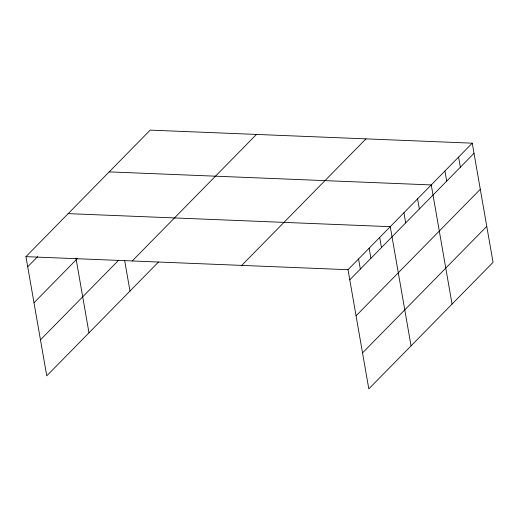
<?xml version="1.0" encoding="UTF-8"?>
<svg xmlns="http://www.w3.org/2000/svg" width="519" height="519" viewBox="0 0 519 519"><rect width="100%" height="100%" fill="white"/><g stroke="black" fill="none" stroke-linecap="round" stroke-linejoin="round"><path stroke-width="0.78" d="M158.412 262.101L46.749 375.827L25.95 256.652L150.186 130.126L472.251 143.173L493.05 262.348L368.814 388.874L348.015 269.705L472.251 143.173M27.715 266.779L37.718 256.594M33.995 302.765L77.331 258.631M40.469 339.841L118.786 260.077M132.235 260.96L256.464 134.434M241.737 265.397L365.966 138.865M349.787 279.832L474.016 153.3M356.066 315.812L480.302 189.286M362.534 352.888L486.77 226.362M109.185 171.88L431.257 184.926L452.055 304.102M68.19 213.633L390.256 226.68L411.054 345.855M25.95 256.652L348.015 269.705M458.588 157.095L460.353 167.215M444.919 171.011L446.69 181.137M417.587 198.848L419.358 208.975M403.925 212.764L405.689 222.891M379.7 237.436L381.465 247.563M369.139 248.192L370.903 258.319M358.577 258.949L360.348 269.076M124.657 260.544L129.984 291.055M75.962 258.183L88.989 332.809"/></g></svg>
